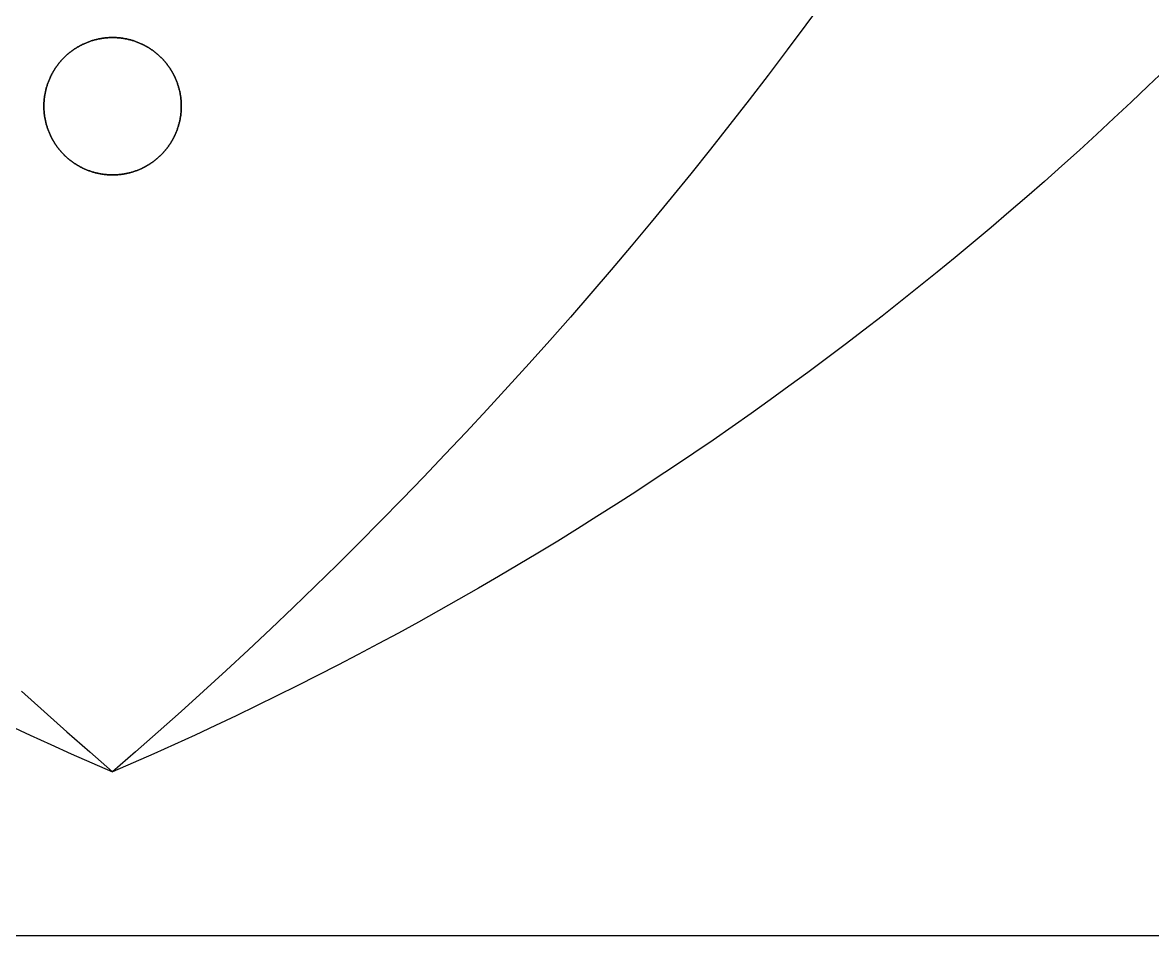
# Model space of a CAD drawing. Extents: x -111 to 2985, y -118 to 122.
# Drawn here: x -71.81 to -62.23, y -73.7 to -65.96 of the extents above; entities that cross this region are included whole.
import ezdxf

# ---------------------------------------------------------------- set-up
doc = ezdxf.new("R2010")
doc.units = 0
doc.layers.add('LAYER_03', color=5, linetype='CONTINUOUS')

msp = doc.modelspace()

# ---------------------------------------------------------------- linework, layer by layer
at = {"layer": 'LAYER_03'}
for points in [[(-110.8393, -73.6993), (-31.2558, -73.6993), (-31.2558, -42.3099)], [(-65.0101, -65.759), (-65.1682, -65.9739), (-65.3276, -66.1877), (-65.4884, -66.4001), (-65.6504, -66.6113), (-65.8138, -66.8213), (-65.9784, -67.0299), (-66.1443, -67.2373), (-66.3115, -67.4433), (-66.4799, -67.6481), (-66.6496, -67.8515), (-66.8204, -68.0536), (-66.9924, -68.2543), (-67.1657, -68.4537), (-67.34, -68.6517), (-67.5156, -68.8483), (-67.6922, -69.0436), (-67.87, -69.2374), (-68.0489, -69.4299), (-68.2289, -69.6209), (-68.4099, -69.8105), (-68.592, -69.9987), (-68.7751, -70.1854), (-68.9593, -70.3707), (-69.1444, -70.5546), (-69.3306, -70.737), (-69.5177, -70.9179), (-69.7057, -71.0973), (-69.8947, -71.2753), (-70.0847, -71.4518), (-70.2755, -71.6268), (-70.4672, -71.8002), (-70.6598, -71.9722), (-70.8533, -72.1427), (-71.0476, -72.3117)], [(-62.1226, -66.3548), (-62.2662, -66.4932), (-62.4107, -66.6306), (-62.5561, -66.767), (-62.7024, -66.9023), (-62.8495, -67.0367), (-62.9975, -67.17), (-63.1463, -67.3023), (-63.296, -67.4335), (-63.4464, -67.5637), (-63.5977, -67.6928), (-63.7498, -67.8208), (-63.9027, -67.9478), (-64.0563, -68.0736), (-64.2107, -68.1984), (-64.3658, -68.3221), (-64.5217, -68.4447), (-64.6783, -68.5661), (-64.8357, -68.6865), (-64.9937, -68.8057), (-65.1524, -68.9238), (-65.3118, -69.0408), (-65.4719, -69.1566), (-65.6326, -69.2713), (-65.794, -69.3848), (-65.956, -69.4971), (-66.1186, -69.6083), (-66.2818, -69.7184), (-66.4456, -69.8272), (-66.61, -69.9349), (-66.775, -70.0414), (-66.9405, -70.1467), (-67.1066, -70.2509), (-67.2732, -70.3538), (-67.4403, -70.4556), (-67.608, -70.5561), (-67.7761, -70.6555), (-67.9447, -70.7536), (-68.1138, -70.8505), (-68.2833, -70.9463), (-68.4533, -71.0408), (-68.6237, -71.1341), (-68.7945, -71.2261), (-68.9657, -71.317), (-69.1373, -71.4066), (-69.3094, -71.495), (-69.4817, -71.5822), (-69.6544, -71.6682), (-69.8275, -71.7529), (-70.0009, -71.8364), (-70.1746, -71.9187), (-70.3487, -71.9998), (-70.523, -72.0796), (-70.6976, -72.1582), (-70.8724, -72.2355), (-71.0476, -72.3117)], [(-71.8196, -71.6268), (-71.6279, -71.8002), (-71.4353, -71.9722), (-71.2418, -72.1427), (-71.0476, -72.3117)], [(-71.9205, -71.9187), (-71.7464, -71.9998), (-71.5721, -72.0796), (-71.3975, -72.1582), (-71.2227, -72.2355), (-71.0476, -72.3117)]]:
    msp.add_lwpolyline(points, dxfattribs=at)
for points in [[(-71.6302, -66.6649), (-71.6302, -66.6584), (-71.6301, -66.6519), (-71.6299, -66.6454), (-71.6297, -66.6389), (-71.6293, -66.6323), (-71.6289, -66.6257), (-71.6284, -66.6191), (-71.6279, -66.6125), (-71.6272, -66.6059), (-71.6265, -66.5992), (-71.6257, -66.5925), (-71.6248, -66.5858), (-71.6239, -66.5791), (-71.6228, -66.5723), (-71.6217, -66.5656), (-71.6205, -66.5588), (-71.6192, -66.5521), (-71.6178, -66.5453), (-71.6164, -66.5385), (-71.6148, -66.5317), (-71.6132, -66.5249), (-71.6115, -66.5181), (-71.6096, -66.5113), (-71.6077, -66.5045), (-71.6057, -66.4977), (-71.6037, -66.491), (-71.6015, -66.4842), (-71.5992, -66.4774), (-71.5969, -66.4706), (-71.5945, -66.4639), (-71.5919, -66.4571), (-71.5893, -66.4504), (-71.5866, -66.4437), (-71.5838, -66.437), (-71.5809, -66.4303), (-71.5779, -66.4236), (-71.5749, -66.417), (-71.5733, -66.4137), (-71.5717, -66.4104), (-71.5701, -66.4071), (-71.5685, -66.4038), (-71.5668, -66.4005), (-71.5651, -66.3972), (-71.5634, -66.394), (-71.5617, -66.3907), (-71.56, -66.3875), (-71.5582, -66.3842), (-71.5564, -66.381), (-71.5546, -66.3778), (-71.5528, -66.3745), (-71.5509, -66.3713), (-71.549, -66.3681), (-71.5471, -66.3649), (-71.5452, -66.3618), (-71.5432, -66.3586), (-71.5413, -66.3554), (-71.5393, -66.3523), (-71.5373, -66.3491), (-71.5353, -66.346), (-71.5332, -66.3429), (-71.5311, -66.3398), (-71.529, -66.3367), (-71.5269, -66.3336), (-71.5248, -66.3305), (-71.5226, -66.3275), (-71.5204, -66.3244), (-71.5182, -66.3214), (-71.516, -66.3184), (-71.5138, -66.3154), (-71.5115, -66.3124), (-71.5092, -66.3094), (-71.5069, -66.3064), (-71.5046, -66.3035), (-71.5023, -66.3005), (-71.4999, -66.2976), (-71.4975, -66.2947), (-71.4951, -66.2918), (-71.4927, -66.2889), (-71.4903, -66.286), (-71.4878, -66.2832), (-71.4853, -66.2803), (-71.4828, -66.2775), (-71.4803, -66.2747), (-71.4778, -66.2719), (-71.4753, -66.2692), (-71.4727, -66.2664), (-71.4701, -66.2637), (-71.4675, -66.2609), (-71.4649, -66.2582), (-71.4622, -66.2555), (-71.4596, -66.2528), (-71.4569, -66.2502), (-71.4542, -66.2476), (-71.4515, -66.2449), (-71.4488, -66.2423), (-71.446, -66.2397), (-71.4433, -66.2372), (-71.4405, -66.2346), (-71.4377, -66.2321), (-71.4349, -66.2296), (-71.4321, -66.2271), (-71.4292, -66.2246), (-71.4264, -66.2221), (-71.4235, -66.2197), (-71.4206, -66.2173), (-71.4177, -66.2149), (-71.4148, -66.2125), (-71.4119, -66.2101), (-71.4089, -66.2078), (-71.406, -66.2055), (-71.403, -66.2032), (-71.4, -66.2009), (-71.397, -66.1986), (-71.394, -66.1964), (-71.391, -66.1942), (-71.388, -66.192), (-71.3849, -66.1898), (-71.3819, -66.1876), (-71.3788, -66.1855), (-71.3757, -66.1834), (-71.3726, -66.1813), (-71.3695, -66.1792), (-71.3664, -66.1772), (-71.3633, -66.1751), (-71.3601, -66.1731), (-71.357, -66.1711), (-71.3538, -66.1692), (-71.3507, -66.1672), (-71.3475, -66.1653), (-71.3443, -66.1634), (-71.3411, -66.1615), (-71.3379, -66.1597), (-71.3347, -66.1578), (-71.3314, -66.156), (-71.3282, -66.1542), (-71.325, -66.1525), (-71.3217, -66.1507), (-71.3184, -66.149), (-71.3152, -66.1473), (-71.3119, -66.1456), (-71.3086, -66.1439), (-71.3053, -66.1423), (-71.302, -66.1407), (-71.2987, -66.1391), (-71.2954, -66.1375), (-71.2888, -66.1345), (-71.2821, -66.1315), (-71.2754, -66.1286), (-71.2687, -66.1258), (-71.262, -66.1231), (-71.2553, -66.1205), (-71.2486, -66.118), (-71.2418, -66.1155), (-71.235, -66.1132), (-71.2283, -66.1109), (-71.2215, -66.1087), (-71.2147, -66.1067), (-71.2079, -66.1047), (-71.2011, -66.1028), (-71.1943, -66.101), (-71.1875, -66.0992), (-71.1807, -66.0976), (-71.1739, -66.0961), (-71.1671, -66.0946), (-71.1603, -66.0932), (-71.1536, -66.0919), (-71.1468, -66.0907), (-71.1401, -66.0896), (-71.1333, -66.0885), (-71.1266, -66.0876), (-71.1199, -66.0867), (-71.1132, -66.0859), (-71.1066, -66.0852), (-71.0999, -66.0845), (-71.0933, -66.084), (-71.0867, -66.0835), (-71.0801, -66.0831), (-71.0735, -66.0828), (-71.067, -66.0825), (-71.0605, -66.0823), (-71.054, -66.0822), (-71.0476, -66.0822), (-71.0411, -66.0822), (-71.0346, -66.0823), (-71.0281, -66.0825), (-71.0216, -66.0828), (-71.015, -66.0831), (-71.0084, -66.0835), (-71.0018, -66.084), (-70.9952, -66.0845), (-70.9885, -66.0852), (-70.9819, -66.0859), (-70.9752, -66.0867), (-70.9685, -66.0876), (-70.9618, -66.0885), (-70.955, -66.0896), (-70.9483, -66.0907), (-70.9415, -66.0919), (-70.9348, -66.0932), (-70.928, -66.0946), (-70.9212, -66.0961), (-70.9144, -66.0976), (-70.9076, -66.0992), (-70.9008, -66.101), (-70.894, -66.1028), (-70.8872, -66.1047), (-70.8804, -66.1067), (-70.8736, -66.1087), (-70.8669, -66.1109), (-70.8601, -66.1132), (-70.8533, -66.1155), (-70.8465, -66.118), (-70.8398, -66.1205), (-70.8331, -66.1231), (-70.8264, -66.1258), (-70.8197, -66.1286), (-70.813, -66.1315), (-70.8063, -66.1345), (-70.7997, -66.1375), (-70.7964, -66.1391), (-70.7931, -66.1407), (-70.7898, -66.1423), (-70.7865, -66.1439), (-70.7832, -66.1456), (-70.7799, -66.1473), (-70.7767, -66.149), (-70.7734, -66.1507), (-70.7702, -66.1525), (-70.7669, -66.1542), (-70.7637, -66.156), (-70.7604, -66.1578), (-70.7572, -66.1597), (-70.754, -66.1615), (-70.7508, -66.1634), (-70.7476, -66.1653), (-70.7445, -66.1672), (-70.7413, -66.1692), (-70.7381, -66.1711), (-70.735, -66.1731), (-70.7318, -66.1751), (-70.7287, -66.1772), (-70.7256, -66.1792), (-70.7225, -66.1813), (-70.7194, -66.1834), (-70.7163, -66.1855), (-70.7132, -66.1876), (-70.7102, -66.1898), (-70.7071, -66.192), (-70.7041, -66.1942), (-70.7011, -66.1964), (-70.6981, -66.1986), (-70.6951, -66.2009), (-70.6921, -66.2032), (-70.6891, -66.2055), (-70.6862, -66.2078), (-70.6832, -66.2101), (-70.6803, -66.2125), (-70.6774, -66.2149), (-70.6745, -66.2173), (-70.6716, -66.2197), (-70.6687, -66.2221), (-70.6659, -66.2246), (-70.663, -66.2271), (-70.6602, -66.2296), (-70.6574, -66.2321), (-70.6546, -66.2346), (-70.6518, -66.2372), (-70.6491, -66.2397), (-70.6463, -66.2423), (-70.6436, -66.2449), (-70.6409, -66.2476), (-70.6382, -66.2502), (-70.6355, -66.2528), (-70.6329, -66.2555), (-70.6302, -66.2582), (-70.6276, -66.2609), (-70.625, -66.2637), (-70.6224, -66.2664), (-70.6199, -66.2692), (-70.6173, -66.2719), (-70.6148, -66.2747), (-70.6123, -66.2775), (-70.6098, -66.2803), (-70.6073, -66.2832), (-70.6048, -66.286), (-70.6024, -66.2889), (-70.6, -66.2918), (-70.5976, -66.2947), (-70.5952, -66.2976), (-70.5928, -66.3005), (-70.5905, -66.3035), (-70.5882, -66.3064), (-70.5859, -66.3094), (-70.5836, -66.3124), (-70.5813, -66.3154), (-70.5791, -66.3184), (-70.5769, -66.3214), (-70.5747, -66.3244), (-70.5725, -66.3275), (-70.5703, -66.3305), (-70.5682, -66.3336), (-70.5661, -66.3367), (-70.564, -66.3398), (-70.5619, -66.3429), (-70.5599, -66.346), (-70.5578, -66.3491), (-70.5558, -66.3523), (-70.5538, -66.3554), (-70.5519, -66.3586), (-70.5499, -66.3618), (-70.548, -66.3649), (-70.5461, -66.3681), (-70.5442, -66.3713), (-70.5424, -66.3745), (-70.5405, -66.3778), (-70.5387, -66.381), (-70.5369, -66.3842), (-70.5351, -66.3875), (-70.5334, -66.3907), (-70.5317, -66.394), (-70.53, -66.3972), (-70.5283, -66.4005), (-70.5266, -66.4038), (-70.525, -66.4071), (-70.5234, -66.4104), (-70.5218, -66.4137), (-70.5202, -66.417), (-70.5172, -66.4236), (-70.5142, -66.4303), (-70.5113, -66.437), (-70.5085, -66.4437), (-70.5058, -66.4504), (-70.5032, -66.4571), (-70.5006, -66.4639), (-70.4982, -66.4706), (-70.4959, -66.4774), (-70.4936, -66.4842), (-70.4914, -66.491), (-70.4894, -66.4977), (-70.4874, -66.5045), (-70.4855, -66.5113), (-70.4837, -66.5181), (-70.4819, -66.5249), (-70.4803, -66.5317), (-70.4787, -66.5385), (-70.4773, -66.5453), (-70.4759, -66.5521), (-70.4746, -66.5588), (-70.4734, -66.5656), (-70.4723, -66.5723), (-70.4712, -66.5791), (-70.4703, -66.5858), (-70.4694, -66.5925), (-70.4686, -66.5992), (-70.4679, -66.6059), (-70.4672, -66.6125), (-70.4667, -66.6191), (-70.4662, -66.6257), (-70.4658, -66.6323), (-70.4655, -66.6389), (-70.4652, -66.6454), (-70.465, -66.6519), (-70.4649, -66.6584), (-70.4649, -66.6649), (-70.4649, -66.6713), (-70.465, -66.6778), (-70.4652, -66.6843), (-70.4655, -66.6908), (-70.4658, -66.6974), (-70.4662, -66.704), (-70.4667, -66.7106), (-70.4672, -66.7172), (-70.4679, -66.7239), (-70.4686, -66.7305), (-70.4694, -66.7372), (-70.4703, -66.7439), (-70.4712, -66.7507), (-70.4723, -66.7574), (-70.4734, -66.7641), (-70.4746, -66.7709), (-70.4759, -66.7777), (-70.4773, -66.7844), (-70.4787, -66.7912), (-70.4803, -66.798), (-70.4819, -66.8048), (-70.4837, -66.8116), (-70.4855, -66.8184), (-70.4874, -66.8252), (-70.4894, -66.832), (-70.4914, -66.8388), (-70.4936, -66.8456), (-70.4959, -66.8523), (-70.4982, -66.8591), (-70.5006, -66.8659), (-70.5032, -66.8726), (-70.5058, -66.8793), (-70.5085, -66.8861), (-70.5113, -66.8928), (-70.5142, -66.8994), (-70.5172, -66.9061), (-70.5202, -66.9127), (-70.5218, -66.916), (-70.5234, -66.9193), (-70.525, -66.9226), (-70.5266, -66.9259), (-70.5283, -66.9292), (-70.53, -66.9325), (-70.5317, -66.9358), (-70.5334, -66.939), (-70.5351, -66.9423), (-70.5369, -66.9455), (-70.5387, -66.9487), (-70.5405, -66.952), (-70.5424, -66.9552), (-70.5442, -66.9584), (-70.5461, -66.9616), (-70.548, -66.9648), (-70.5499, -66.968), (-70.5519, -66.9711), (-70.5538, -66.9743), (-70.5558, -66.9774), (-70.5578, -66.9806), (-70.5599, -66.9837), (-70.5619, -66.9868), (-70.564, -66.9899), (-70.5661, -66.993), (-70.5682, -66.9961), (-70.5703, -66.9992), (-70.5725, -67.0022), (-70.5747, -67.0053), (-70.5769, -67.0083), (-70.5791, -67.0113), (-70.5813, -67.0144), (-70.5836, -67.0174), (-70.5859, -67.0203), (-70.5882, -67.0233), (-70.5905, -67.0263), (-70.5928, -67.0292), (-70.5952, -67.0321), (-70.5976, -67.035), (-70.6, -67.0379), (-70.6024, -67.0408), (-70.6048, -67.0437), (-70.6073, -67.0465), (-70.6098, -67.0494), (-70.6123, -67.0522), (-70.6148, -67.055), (-70.6173, -67.0578), (-70.6199, -67.0606), (-70.6224, -67.0633), (-70.625, -67.0661), (-70.6276, -67.0688), (-70.6302, -67.0715), (-70.6329, -67.0742), (-70.6355, -67.0769), (-70.6382, -67.0795), (-70.6409, -67.0822), (-70.6436, -67.0848), (-70.6463, -67.0874), (-70.6491, -67.09), (-70.6518, -67.0926), (-70.6546, -67.0951), (-70.6574, -67.0976), (-70.6602, -67.1002), (-70.663, -67.1027), (-70.6659, -67.1051), (-70.6687, -67.1076), (-70.6716, -67.11), (-70.6745, -67.1124), (-70.6774, -67.1148), (-70.6803, -67.1172), (-70.6832, -67.1196), (-70.6862, -67.1219), (-70.6891, -67.1243), (-70.6921, -67.1266), (-70.6951, -67.1288), (-70.6981, -67.1311), (-70.7011, -67.1333), (-70.7041, -67.1356), (-70.7071, -67.1378), (-70.7102, -67.1399), (-70.7132, -67.1421), (-70.7163, -67.1442), (-70.7194, -67.1463), (-70.7225, -67.1484), (-70.7256, -67.1505), (-70.7287, -67.1526), (-70.7318, -67.1546), (-70.735, -67.1566), (-70.7381, -67.1586), (-70.7413, -67.1606), (-70.7445, -67.1625), (-70.7476, -67.1644), (-70.7508, -67.1663), (-70.754, -67.1682), (-70.7572, -67.1701), (-70.7604, -67.1719), (-70.7637, -67.1737), (-70.7669, -67.1755), (-70.7702, -67.1773), (-70.7734, -67.179), (-70.7767, -67.1807), (-70.7799, -67.1824), (-70.7832, -67.1841), (-70.7865, -67.1858), (-70.7898, -67.1874), (-70.7931, -67.189), (-70.7964, -67.1906), (-70.7997, -67.1922), (-70.8063, -67.1953), (-70.813, -67.1982), (-70.8197, -67.2011), (-70.8264, -67.2039), (-70.8331, -67.2066), (-70.8398, -67.2092), (-70.8465, -67.2118), (-70.8533, -67.2142), (-70.8601, -67.2166), (-70.8669, -67.2188), (-70.8736, -67.221), (-70.8804, -67.2231), (-70.8872, -67.2251), (-70.894, -67.227), (-70.9008, -67.2288), (-70.9076, -67.2305), (-70.9144, -67.2321), (-70.9212, -67.2337), (-70.928, -67.2351), (-70.9348, -67.2365), (-70.9415, -67.2378), (-70.9483, -67.239), (-70.955, -67.2401), (-70.9618, -67.2412), (-70.9685, -67.2422), (-70.9752, -67.243), (-70.9819, -67.2438), (-70.9885, -67.2445), (-70.9952, -67.2452), (-71.0018, -67.2457), (-71.0084, -67.2462), (-71.015, -67.2466), (-71.0216, -67.247), (-71.0281, -67.2472), (-71.0346, -67.2474), (-71.0411, -67.2475), (-71.0476, -67.2475), (-71.054, -67.2475), (-71.0605, -67.2474), (-71.067, -67.2472), (-71.0735, -67.247), (-71.0801, -67.2466), (-71.0867, -67.2462), (-71.0933, -67.2457), (-71.0999, -67.2452), (-71.1066, -67.2445), (-71.1132, -67.2438), (-71.1199, -67.243), (-71.1266, -67.2422), (-71.1333, -67.2412), (-71.1401, -67.2401), (-71.1468, -67.239), (-71.1536, -67.2378), (-71.1603, -67.2365), (-71.1671, -67.2351), (-71.1739, -67.2337), (-71.1807, -67.2321), (-71.1875, -67.2305), (-71.1943, -67.2288), (-71.2011, -67.227), (-71.2079, -67.2251), (-71.2147, -67.2231), (-71.2215, -67.221), (-71.2283, -67.2188), (-71.235, -67.2166), (-71.2418, -67.2142), (-71.2486, -67.2118), (-71.2553, -67.2092), (-71.262, -67.2066), (-71.2687, -67.2039), (-71.2754, -67.2011), (-71.2821, -67.1982), (-71.2888, -67.1953), (-71.2954, -67.1922), (-71.2987, -67.1906), (-71.302, -67.189), (-71.3053, -67.1874), (-71.3086, -67.1858), (-71.3119, -67.1841), (-71.3152, -67.1824), (-71.3184, -67.1807), (-71.3217, -67.179), (-71.325, -67.1773), (-71.3282, -67.1755), (-71.3314, -67.1737), (-71.3347, -67.1719), (-71.3379, -67.1701), (-71.3411, -67.1682), (-71.3443, -67.1663), (-71.3475, -67.1644), (-71.3507, -67.1625), (-71.3538, -67.1606), (-71.357, -67.1586), (-71.3601, -67.1566), (-71.3633, -67.1546), (-71.3664, -67.1526), (-71.3695, -67.1505), (-71.3726, -67.1484), (-71.3757, -67.1463), (-71.3788, -67.1442), (-71.3819, -67.1421), (-71.3849, -67.1399), (-71.388, -67.1378), (-71.391, -67.1356), (-71.394, -67.1333), (-71.397, -67.1311), (-71.4, -67.1288), (-71.403, -67.1266), (-71.406, -67.1243), (-71.4089, -67.1219), (-71.4119, -67.1196), (-71.4148, -67.1172), (-71.4177, -67.1148), (-71.4206, -67.1124), (-71.4235, -67.11), (-71.4264, -67.1076), (-71.4292, -67.1051), (-71.4321, -67.1027), (-71.4349, -67.1002), (-71.4377, -67.0976), (-71.4405, -67.0951), (-71.4433, -67.0926), (-71.446, -67.09), (-71.4488, -67.0874), (-71.4515, -67.0848), (-71.4542, -67.0822), (-71.4569, -67.0795), (-71.4596, -67.0769), (-71.4622, -67.0742), (-71.4649, -67.0715), (-71.4675, -67.0688), (-71.4701, -67.0661), (-71.4727, -67.0633), (-71.4753, -67.0606), (-71.4778, -67.0578), (-71.4803, -67.055), (-71.4828, -67.0522), (-71.4853, -67.0494), (-71.4878, -67.0465), (-71.4903, -67.0437), (-71.4927, -67.0408), (-71.4951, -67.0379), (-71.4975, -67.035), (-71.4999, -67.0321), (-71.5023, -67.0292), (-71.5046, -67.0263), (-71.5069, -67.0233), (-71.5092, -67.0203), (-71.5115, -67.0174), (-71.5138, -67.0144), (-71.516, -67.0113), (-71.5182, -67.0083), (-71.5204, -67.0053), (-71.5226, -67.0022), (-71.5248, -66.9992), (-71.5269, -66.9961), (-71.529, -66.993), (-71.5311, -66.9899), (-71.5332, -66.9868), (-71.5353, -66.9837), (-71.5373, -66.9806), (-71.5393, -66.9774), (-71.5413, -66.9743), (-71.5432, -66.9711), (-71.5452, -66.968), (-71.5471, -66.9648), (-71.549, -66.9616), (-71.5509, -66.9584), (-71.5528, -66.9552), (-71.5546, -66.952), (-71.5564, -66.9487), (-71.5582, -66.9455), (-71.56, -66.9423), (-71.5617, -66.939), (-71.5634, -66.9358), (-71.5651, -66.9325), (-71.5668, -66.9292), (-71.5685, -66.9259), (-71.5701, -66.9226), (-71.5717, -66.9193), (-71.5733, -66.916), (-71.5749, -66.9127), (-71.5779, -66.9061), (-71.5809, -66.8994), (-71.5838, -66.8928), (-71.5866, -66.8861), (-71.5893, -66.8793), (-71.5919, -66.8726), (-71.5945, -66.8659), (-71.5969, -66.8591), (-71.5992, -66.8523), (-71.6015, -66.8456), (-71.6037, -66.8388), (-71.6057, -66.832), (-71.6077, -66.8252), (-71.6096, -66.8184), (-71.6115, -66.8116), (-71.6132, -66.8048), (-71.6148, -66.798), (-71.6164, -66.7912), (-71.6178, -66.7844), (-71.6192, -66.7777), (-71.6205, -66.7709), (-71.6217, -66.7641), (-71.6228, -66.7574), (-71.6239, -66.7507), (-71.6248, -66.7439), (-71.6257, -66.7372), (-71.6265, -66.7305), (-71.6272, -66.7239), (-71.6279, -66.7172), (-71.6284, -66.7106), (-71.6289, -66.704), (-71.6293, -66.6974), (-71.6297, -66.6908), (-71.6299, -66.6843), (-71.6301, -66.6778), (-71.6302, -66.6713)], [(-70.4649, -66.6649), (-70.4649, -66.6584), (-70.465, -66.6519), (-70.4652, -66.6454), (-70.4655, -66.6389), (-70.4658, -66.6323), (-70.4662, -66.6257), (-70.4667, -66.6191), (-70.4672, -66.6125), (-70.4679, -66.6059), (-70.4686, -66.5992), (-70.4694, -66.5925), (-70.4703, -66.5858), (-70.4712, -66.5791), (-70.4723, -66.5723), (-70.4734, -66.5656), (-70.4746, -66.5588), (-70.4759, -66.5521), (-70.4773, -66.5453), (-70.4787, -66.5385), (-70.4803, -66.5317), (-70.4819, -66.5249), (-70.4837, -66.5181), (-70.4855, -66.5113), (-70.4874, -66.5045), (-70.4894, -66.4977), (-70.4914, -66.491), (-70.4936, -66.4842), (-70.4959, -66.4774), (-70.4982, -66.4706), (-70.5006, -66.4639), (-70.5032, -66.4571), (-70.5058, -66.4504), (-70.5085, -66.4437), (-70.5113, -66.437), (-70.5142, -66.4303), (-70.5172, -66.4236), (-70.5202, -66.417), (-70.5218, -66.4137), (-70.5234, -66.4104), (-70.525, -66.4071), (-70.5266, -66.4038), (-70.5283, -66.4005), (-70.53, -66.3972), (-70.5317, -66.394), (-70.5334, -66.3907), (-70.5351, -66.3875), (-70.5369, -66.3842), (-70.5387, -66.381), (-70.5405, -66.3778), (-70.5424, -66.3745), (-70.5442, -66.3713), (-70.5461, -66.3681), (-70.548, -66.3649), (-70.5499, -66.3618), (-70.5519, -66.3586), (-70.5538, -66.3554), (-70.5558, -66.3523), (-70.5578, -66.3491), (-70.5599, -66.346), (-70.5619, -66.3429), (-70.564, -66.3398), (-70.5661, -66.3367), (-70.5682, -66.3336), (-70.5703, -66.3305), (-70.5725, -66.3275), (-70.5747, -66.3244), (-70.5769, -66.3214), (-70.5791, -66.3184), (-70.5813, -66.3154), (-70.5836, -66.3124), (-70.5859, -66.3094), (-70.5882, -66.3064), (-70.5905, -66.3035), (-70.5928, -66.3005), (-70.5952, -66.2976), (-70.5976, -66.2947), (-70.6, -66.2918), (-70.6024, -66.2889), (-70.6048, -66.286), (-70.6073, -66.2832), (-70.6098, -66.2803), (-70.6123, -66.2775), (-70.6148, -66.2747), (-70.6173, -66.2719), (-70.6199, -66.2692), (-70.6224, -66.2664), (-70.625, -66.2637), (-70.6276, -66.2609), (-70.6302, -66.2582), (-70.6329, -66.2555), (-70.6355, -66.2528), (-70.6382, -66.2502), (-70.6409, -66.2476), (-70.6436, -66.2449), (-70.6463, -66.2423), (-70.6491, -66.2397), (-70.6518, -66.2372), (-70.6546, -66.2346), (-70.6574, -66.2321), (-70.6602, -66.2296), (-70.663, -66.2271), (-70.6659, -66.2246), (-70.6687, -66.2221), (-70.6716, -66.2197), (-70.6745, -66.2173), (-70.6774, -66.2149), (-70.6803, -66.2125), (-70.6832, -66.2101), (-70.6862, -66.2078), (-70.6891, -66.2055), (-70.6921, -66.2032), (-70.6951, -66.2009), (-70.6981, -66.1986), (-70.7011, -66.1964), (-70.7041, -66.1942), (-70.7071, -66.192), (-70.7102, -66.1898), (-70.7132, -66.1876), (-70.7163, -66.1855), (-70.7194, -66.1834), (-70.7225, -66.1813), (-70.7256, -66.1792), (-70.7287, -66.1772), (-70.7318, -66.1751), (-70.735, -66.1731), (-70.7381, -66.1711), (-70.7413, -66.1692), (-70.7445, -66.1672), (-70.7476, -66.1653), (-70.7508, -66.1634), (-70.754, -66.1615), (-70.7572, -66.1597), (-70.7604, -66.1578), (-70.7637, -66.156), (-70.7669, -66.1542), (-70.7702, -66.1525), (-70.7734, -66.1507), (-70.7767, -66.149), (-70.7799, -66.1473), (-70.7832, -66.1456), (-70.7865, -66.1439), (-70.7898, -66.1423), (-70.7931, -66.1407), (-70.7964, -66.1391), (-70.7997, -66.1375), (-70.8063, -66.1345), (-70.813, -66.1315), (-70.8197, -66.1286), (-70.8264, -66.1258), (-70.8331, -66.1231), (-70.8398, -66.1205), (-70.8465, -66.118), (-70.8533, -66.1155), (-70.8601, -66.1132), (-70.8669, -66.1109), (-70.8736, -66.1087), (-70.8804, -66.1067), (-70.8872, -66.1047), (-70.894, -66.1028), (-70.9008, -66.101), (-70.9076, -66.0992), (-70.9144, -66.0976), (-70.9212, -66.0961), (-70.928, -66.0946), (-70.9348, -66.0932), (-70.9415, -66.0919), (-70.9483, -66.0907), (-70.955, -66.0896), (-70.9618, -66.0885), (-70.9685, -66.0876), (-70.9752, -66.0867), (-70.9819, -66.0859), (-70.9885, -66.0852), (-70.9952, -66.0845), (-71.0018, -66.084), (-71.0084, -66.0835), (-71.015, -66.0831), (-71.0216, -66.0828), (-71.0281, -66.0825), (-71.0346, -66.0823), (-71.0411, -66.0822), (-71.0476, -66.0822), (-71.054, -66.0822), (-71.0605, -66.0823), (-71.067, -66.0825), (-71.0735, -66.0828), (-71.0801, -66.0831), (-71.0867, -66.0835), (-71.0933, -66.084), (-71.0999, -66.0845), (-71.1066, -66.0852), (-71.1132, -66.0859), (-71.1199, -66.0867), (-71.1266, -66.0876), (-71.1333, -66.0885), (-71.1401, -66.0896), (-71.1468, -66.0907), (-71.1536, -66.0919), (-71.1603, -66.0932), (-71.1671, -66.0946), (-71.1739, -66.0961), (-71.1807, -66.0976), (-71.1875, -66.0992), (-71.1943, -66.101), (-71.2011, -66.1028), (-71.2079, -66.1047), (-71.2147, -66.1067), (-71.2215, -66.1087), (-71.2283, -66.1109), (-71.235, -66.1132), (-71.2418, -66.1155), (-71.2486, -66.118), (-71.2553, -66.1205), (-71.262, -66.1231), (-71.2687, -66.1258), (-71.2754, -66.1286), (-71.2821, -66.1315), (-71.2888, -66.1345), (-71.2954, -66.1375), (-71.2987, -66.1391), (-71.302, -66.1407), (-71.3053, -66.1423), (-71.3086, -66.1439), (-71.3119, -66.1456), (-71.3152, -66.1473), (-71.3184, -66.149), (-71.3217, -66.1507), (-71.325, -66.1525), (-71.3282, -66.1542), (-71.3314, -66.156), (-71.3347, -66.1578), (-71.3379, -66.1597), (-71.3411, -66.1615), (-71.3443, -66.1634), (-71.3475, -66.1653), (-71.3507, -66.1672), (-71.3538, -66.1692), (-71.357, -66.1711), (-71.3601, -66.1731), (-71.3633, -66.1751), (-71.3664, -66.1772), (-71.3695, -66.1792), (-71.3726, -66.1813), (-71.3757, -66.1834), (-71.3788, -66.1855), (-71.3819, -66.1876), (-71.3849, -66.1898), (-71.388, -66.192), (-71.391, -66.1942), (-71.394, -66.1964), (-71.397, -66.1986), (-71.4, -66.2009), (-71.403, -66.2032), (-71.406, -66.2055), (-71.4089, -66.2078), (-71.4119, -66.2101), (-71.4148, -66.2125), (-71.4177, -66.2149), (-71.4206, -66.2173), (-71.4235, -66.2197), (-71.4264, -66.2221), (-71.4292, -66.2246), (-71.4321, -66.2271), (-71.4349, -66.2296), (-71.4377, -66.2321), (-71.4405, -66.2346), (-71.4433, -66.2372), (-71.446, -66.2397), (-71.4488, -66.2423), (-71.4515, -66.2449), (-71.4542, -66.2476), (-71.4569, -66.2502), (-71.4596, -66.2528), (-71.4622, -66.2555), (-71.4649, -66.2582), (-71.4675, -66.2609), (-71.4701, -66.2637), (-71.4727, -66.2664), (-71.4753, -66.2692), (-71.4778, -66.2719), (-71.4803, -66.2747), (-71.4828, -66.2775), (-71.4853, -66.2803), (-71.4878, -66.2832), (-71.4903, -66.286), (-71.4927, -66.2889), (-71.4951, -66.2918), (-71.4975, -66.2947), (-71.4999, -66.2976), (-71.5023, -66.3005), (-71.5046, -66.3035), (-71.5069, -66.3064), (-71.5092, -66.3094), (-71.5115, -66.3124), (-71.5138, -66.3154), (-71.516, -66.3184), (-71.5182, -66.3214), (-71.5204, -66.3244), (-71.5226, -66.3275), (-71.5248, -66.3305), (-71.5269, -66.3336), (-71.529, -66.3367), (-71.5311, -66.3398), (-71.5332, -66.3429), (-71.5353, -66.346), (-71.5373, -66.3491), (-71.5393, -66.3523), (-71.5413, -66.3554), (-71.5432, -66.3586), (-71.5452, -66.3618), (-71.5471, -66.3649), (-71.549, -66.3681), (-71.5509, -66.3713), (-71.5528, -66.3745), (-71.5546, -66.3778), (-71.5564, -66.381), (-71.5582, -66.3842), (-71.56, -66.3875), (-71.5617, -66.3907), (-71.5634, -66.394), (-71.5651, -66.3972), (-71.5668, -66.4005), (-71.5685, -66.4038), (-71.5701, -66.4071), (-71.5717, -66.4104), (-71.5733, -66.4137), (-71.5749, -66.417), (-71.5779, -66.4236), (-71.5809, -66.4303), (-71.5838, -66.437), (-71.5866, -66.4437), (-71.5893, -66.4504), (-71.5919, -66.4571), (-71.5945, -66.4639), (-71.5969, -66.4706), (-71.5992, -66.4774), (-71.6015, -66.4842), (-71.6037, -66.491), (-71.6057, -66.4977), (-71.6077, -66.5045), (-71.6096, -66.5113), (-71.6115, -66.5181), (-71.6132, -66.5249), (-71.6148, -66.5317), (-71.6164, -66.5385), (-71.6178, -66.5453), (-71.6192, -66.5521), (-71.6205, -66.5588), (-71.6217, -66.5656), (-71.6228, -66.5723), (-71.6239, -66.5791), (-71.6248, -66.5858), (-71.6257, -66.5925), (-71.6265, -66.5992), (-71.6272, -66.6059), (-71.6279, -66.6125), (-71.6284, -66.6191), (-71.6289, -66.6257), (-71.6293, -66.6323), (-71.6297, -66.6389), (-71.6299, -66.6454), (-71.6301, -66.6519), (-71.6302, -66.6584), (-71.6302, -66.6649), (-71.6302, -66.6713), (-71.6301, -66.6778), (-71.6299, -66.6843), (-71.6297, -66.6908), (-71.6293, -66.6974), (-71.6289, -66.704), (-71.6284, -66.7106), (-71.6279, -66.7172), (-71.6272, -66.7239), (-71.6265, -66.7305), (-71.6257, -66.7372), (-71.6248, -66.7439), (-71.6239, -66.7507), (-71.6228, -66.7574), (-71.6217, -66.7641), (-71.6205, -66.7709), (-71.6192, -66.7777), (-71.6178, -66.7844), (-71.6164, -66.7912), (-71.6148, -66.798), (-71.6132, -66.8048), (-71.6115, -66.8116), (-71.6096, -66.8184), (-71.6077, -66.8252), (-71.6057, -66.832), (-71.6037, -66.8388), (-71.6015, -66.8456), (-71.5992, -66.8523), (-71.5969, -66.8591), (-71.5945, -66.8659), (-71.5919, -66.8726), (-71.5893, -66.8793), (-71.5866, -66.8861), (-71.5838, -66.8928), (-71.5809, -66.8994), (-71.5779, -66.9061), (-71.5749, -66.9127), (-71.5733, -66.916), (-71.5717, -66.9193), (-71.5701, -66.9226), (-71.5685, -66.9259), (-71.5668, -66.9292), (-71.5651, -66.9325), (-71.5634, -66.9358), (-71.5617, -66.939), (-71.56, -66.9423), (-71.5582, -66.9455), (-71.5564, -66.9487), (-71.5546, -66.952), (-71.5528, -66.9552), (-71.5509, -66.9584), (-71.549, -66.9616), (-71.5471, -66.9648), (-71.5452, -66.968), (-71.5432, -66.9711), (-71.5413, -66.9743), (-71.5393, -66.9774), (-71.5373, -66.9806), (-71.5353, -66.9837), (-71.5332, -66.9868), (-71.5311, -66.9899), (-71.529, -66.993), (-71.5269, -66.9961), (-71.5248, -66.9992), (-71.5226, -67.0022), (-71.5204, -67.0053), (-71.5182, -67.0083), (-71.516, -67.0113), (-71.5138, -67.0144), (-71.5115, -67.0174), (-71.5092, -67.0203), (-71.5069, -67.0233), (-71.5046, -67.0263), (-71.5023, -67.0292), (-71.4999, -67.0321), (-71.4975, -67.035), (-71.4951, -67.0379), (-71.4927, -67.0408), (-71.4903, -67.0437), (-71.4878, -67.0465), (-71.4853, -67.0494), (-71.4828, -67.0522), (-71.4803, -67.055), (-71.4778, -67.0578), (-71.4753, -67.0606), (-71.4727, -67.0633), (-71.4701, -67.0661), (-71.4675, -67.0688), (-71.4649, -67.0715), (-71.4622, -67.0742), (-71.4596, -67.0769), (-71.4569, -67.0795), (-71.4542, -67.0822), (-71.4515, -67.0848), (-71.4488, -67.0874), (-71.446, -67.09), (-71.4433, -67.0926), (-71.4405, -67.0951), (-71.4377, -67.0976), (-71.4349, -67.1002), (-71.4321, -67.1027), (-71.4292, -67.1051), (-71.4264, -67.1076), (-71.4235, -67.11), (-71.4206, -67.1124), (-71.4177, -67.1148), (-71.4148, -67.1172), (-71.4119, -67.1196), (-71.4089, -67.1219), (-71.406, -67.1243), (-71.403, -67.1266), (-71.4, -67.1288), (-71.397, -67.1311), (-71.394, -67.1333), (-71.391, -67.1356), (-71.388, -67.1378), (-71.3849, -67.1399), (-71.3819, -67.1421), (-71.3788, -67.1442), (-71.3757, -67.1463), (-71.3726, -67.1484), (-71.3695, -67.1505), (-71.3664, -67.1526), (-71.3633, -67.1546), (-71.3601, -67.1566), (-71.357, -67.1586), (-71.3538, -67.1606), (-71.3507, -67.1625), (-71.3475, -67.1644), (-71.3443, -67.1663), (-71.3411, -67.1682), (-71.3379, -67.1701), (-71.3347, -67.1719), (-71.3314, -67.1737), (-71.3282, -67.1755), (-71.325, -67.1773), (-71.3217, -67.179), (-71.3184, -67.1807), (-71.3152, -67.1824), (-71.3119, -67.1841), (-71.3086, -67.1858), (-71.3053, -67.1874), (-71.302, -67.189), (-71.2987, -67.1906), (-71.2954, -67.1922), (-71.2888, -67.1953), (-71.2821, -67.1982), (-71.2754, -67.2011), (-71.2687, -67.2039), (-71.262, -67.2066), (-71.2553, -67.2092), (-71.2486, -67.2118), (-71.2418, -67.2142), (-71.235, -67.2166), (-71.2283, -67.2188), (-71.2215, -67.221), (-71.2147, -67.2231), (-71.2079, -67.2251), (-71.2011, -67.227), (-71.1943, -67.2288), (-71.1875, -67.2305), (-71.1807, -67.2321), (-71.1739, -67.2337), (-71.1671, -67.2351), (-71.1603, -67.2365), (-71.1536, -67.2378), (-71.1468, -67.239), (-71.1401, -67.2401), (-71.1333, -67.2412), (-71.1266, -67.2422), (-71.1199, -67.243), (-71.1132, -67.2438), (-71.1066, -67.2445), (-71.0999, -67.2452), (-71.0933, -67.2457), (-71.0867, -67.2462), (-71.0801, -67.2466), (-71.0735, -67.247), (-71.067, -67.2472), (-71.0605, -67.2474), (-71.054, -67.2475), (-71.0476, -67.2475), (-71.0411, -67.2475), (-71.0346, -67.2474), (-71.0281, -67.2472), (-71.0216, -67.247), (-71.015, -67.2466), (-71.0084, -67.2462), (-71.0018, -67.2457), (-70.9952, -67.2452), (-70.9885, -67.2445), (-70.9819, -67.2438), (-70.9752, -67.243), (-70.9685, -67.2422), (-70.9618, -67.2412), (-70.955, -67.2401), (-70.9483, -67.239), (-70.9415, -67.2378), (-70.9348, -67.2365), (-70.928, -67.2351), (-70.9212, -67.2337), (-70.9144, -67.2321), (-70.9076, -67.2305), (-70.9008, -67.2288), (-70.894, -67.227), (-70.8872, -67.2251), (-70.8804, -67.2231), (-70.8736, -67.221), (-70.8669, -67.2188), (-70.8601, -67.2166), (-70.8533, -67.2142), (-70.8465, -67.2118), (-70.8398, -67.2092), (-70.8331, -67.2066), (-70.8264, -67.2039), (-70.8197, -67.2011), (-70.813, -67.1982), (-70.8063, -67.1953), (-70.7997, -67.1922), (-70.7964, -67.1906), (-70.7931, -67.189), (-70.7898, -67.1874), (-70.7865, -67.1858), (-70.7832, -67.1841), (-70.7799, -67.1824), (-70.7767, -67.1807), (-70.7734, -67.179), (-70.7702, -67.1773), (-70.7669, -67.1755), (-70.7637, -67.1737), (-70.7604, -67.1719), (-70.7572, -67.1701), (-70.754, -67.1682), (-70.7508, -67.1663), (-70.7476, -67.1644), (-70.7445, -67.1625), (-70.7413, -67.1606), (-70.7381, -67.1586), (-70.735, -67.1566), (-70.7318, -67.1546), (-70.7287, -67.1526), (-70.7256, -67.1505), (-70.7225, -67.1484), (-70.7194, -67.1463), (-70.7163, -67.1442), (-70.7132, -67.1421), (-70.7102, -67.1399), (-70.7071, -67.1378), (-70.7041, -67.1356), (-70.7011, -67.1333), (-70.6981, -67.1311), (-70.6951, -67.1288), (-70.6921, -67.1266), (-70.6891, -67.1243), (-70.6862, -67.1219), (-70.6832, -67.1196), (-70.6803, -67.1172), (-70.6774, -67.1148), (-70.6745, -67.1124), (-70.6716, -67.11), (-70.6687, -67.1076), (-70.6659, -67.1051), (-70.663, -67.1027), (-70.6602, -67.1002), (-70.6574, -67.0976), (-70.6546, -67.0951), (-70.6518, -67.0926), (-70.6491, -67.09), (-70.6463, -67.0874), (-70.6436, -67.0848), (-70.6409, -67.0822), (-70.6382, -67.0795), (-70.6355, -67.0769), (-70.6329, -67.0742), (-70.6302, -67.0715), (-70.6276, -67.0688), (-70.625, -67.0661), (-70.6224, -67.0633), (-70.6199, -67.0606), (-70.6173, -67.0578), (-70.6148, -67.055), (-70.6123, -67.0522), (-70.6098, -67.0494), (-70.6073, -67.0465), (-70.6048, -67.0437), (-70.6024, -67.0408), (-70.6, -67.0379), (-70.5976, -67.035), (-70.5952, -67.0321), (-70.5928, -67.0292), (-70.5905, -67.0263), (-70.5882, -67.0233), (-70.5859, -67.0203), (-70.5836, -67.0174), (-70.5813, -67.0144), (-70.5791, -67.0113), (-70.5769, -67.0083), (-70.5747, -67.0053), (-70.5725, -67.0022), (-70.5703, -66.9992), (-70.5682, -66.9961), (-70.5661, -66.993), (-70.564, -66.9899), (-70.5619, -66.9868), (-70.5599, -66.9837), (-70.5578, -66.9806), (-70.5558, -66.9774), (-70.5538, -66.9743), (-70.5519, -66.9711), (-70.5499, -66.968), (-70.548, -66.9648), (-70.5461, -66.9616), (-70.5442, -66.9584), (-70.5424, -66.9552), (-70.5405, -66.952), (-70.5387, -66.9487), (-70.5369, -66.9455), (-70.5351, -66.9423), (-70.5334, -66.939), (-70.5317, -66.9358), (-70.53, -66.9325), (-70.5283, -66.9292), (-70.5266, -66.9259), (-70.525, -66.9226), (-70.5234, -66.9193), (-70.5218, -66.916), (-70.5202, -66.9127), (-70.5172, -66.9061), (-70.5142, -66.8994), (-70.5113, -66.8928), (-70.5085, -66.8861), (-70.5058, -66.8793), (-70.5032, -66.8726), (-70.5006, -66.8659), (-70.4982, -66.8591), (-70.4959, -66.8523), (-70.4936, -66.8456), (-70.4914, -66.8388), (-70.4894, -66.832), (-70.4874, -66.8252), (-70.4855, -66.8184), (-70.4837, -66.8116), (-70.4819, -66.8048), (-70.4803, -66.798), (-70.4787, -66.7912), (-70.4773, -66.7844), (-70.4759, -66.7777), (-70.4746, -66.7709), (-70.4734, -66.7641), (-70.4723, -66.7574), (-70.4712, -66.7507), (-70.4703, -66.7439), (-70.4694, -66.7372), (-70.4686, -66.7305), (-70.4679, -66.7239), (-70.4672, -66.7172), (-70.4667, -66.7106), (-70.4662, -66.704), (-70.4658, -66.6974), (-70.4655, -66.6908), (-70.4652, -66.6843), (-70.465, -66.6778), (-70.4649, -66.6713)]]:
    msp.add_lwpolyline(points, close=True, dxfattribs=at)

doc.saveas('drawing.dxf')
